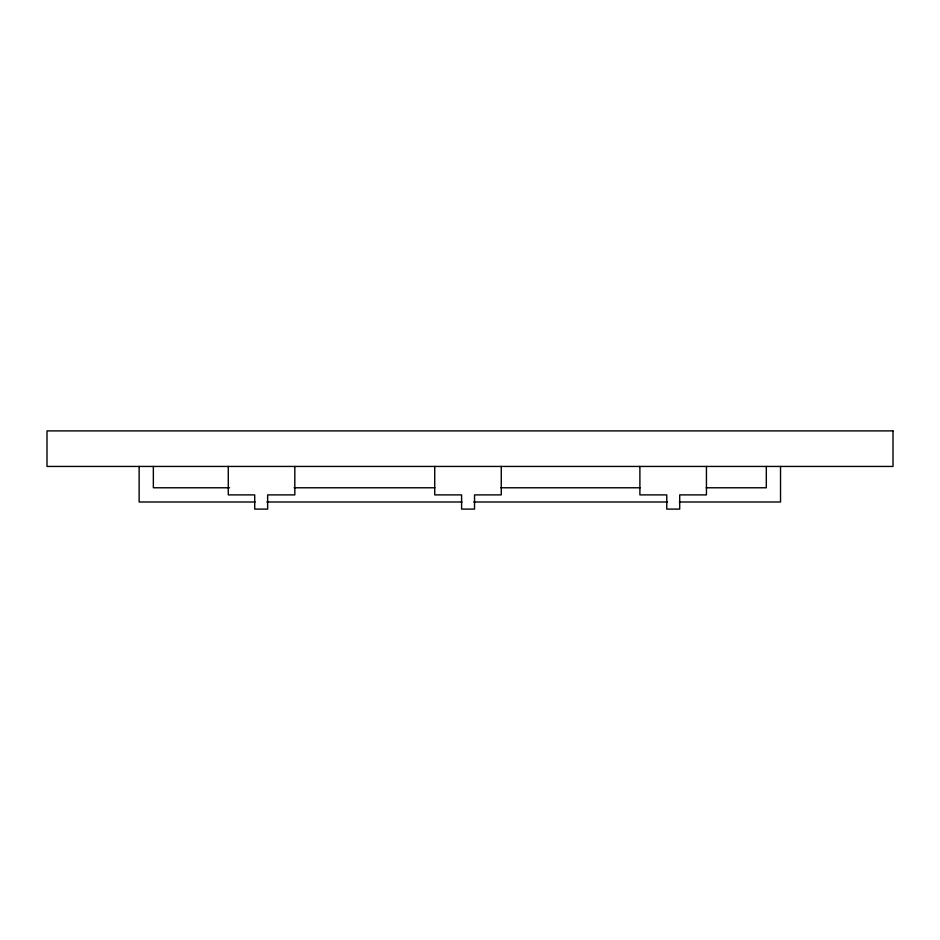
<?xml version="1.0" encoding="UTF-8"?>
<svg xmlns="http://www.w3.org/2000/svg" width="940" height="940" viewBox="0 0 940 940"><rect width="100%" height="100%" fill="white"/><g stroke="black" fill="none" stroke-linecap="round" stroke-linejoin="round"><path stroke-width="1.41" d="M229.607 487.778L153.349 487.778L153.349 466.44M294.126 487.778L434.903 487.778M500.891 487.778L640.199 487.778M706.187 487.778L766.312 487.778L766.312 466.44M255.081 501.995L139.132 501.995L139.132 466.44M266.819 501.995L462.034 501.995M473.772 501.995L667.518 501.995M679.256 501.995L780.529 501.995L780.529 466.44M706.445 466.44L706.445 494.887L679.714 494.887L679.714 509.104L666.777 509.104L666.777 494.887L639.893 494.887L639.893 466.44M501.267 466.44L501.267 494.887L474.536 494.887L474.536 509.104L461.599 509.104L461.599 494.887L434.727 494.887L434.727 466.44M294.819 466.44L294.819 494.887L267.653 494.887L267.653 509.104L254.717 509.104L254.717 494.887L228.279 494.887L228.279 466.44M893 430.896L47 430.896L47 466.44L893 466.44L893 430.896"/></g></svg>
